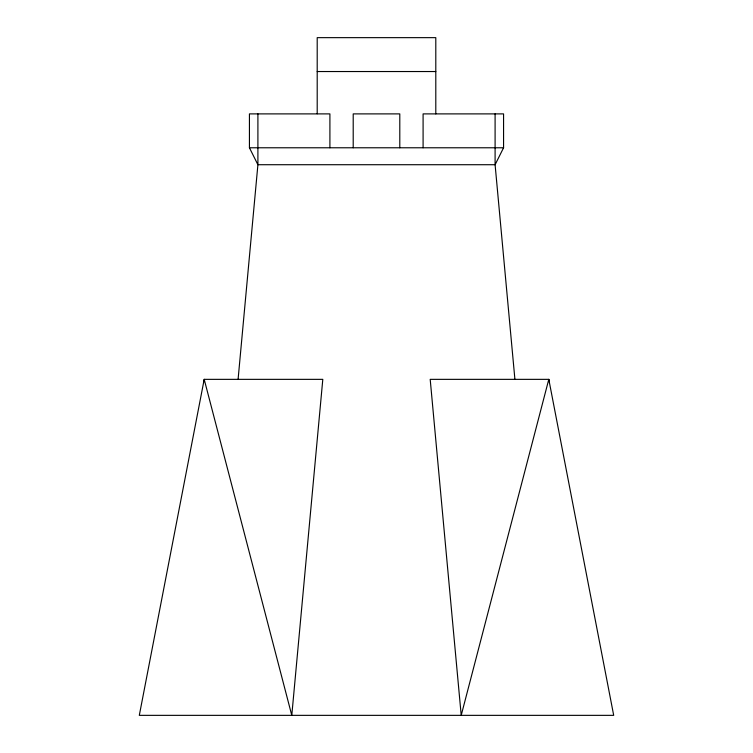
<?xml version="1.0" encoding="UTF-8"?>
<svg xmlns="http://www.w3.org/2000/svg" width="753" height="753" viewBox="0 0 753 753"><rect width="100%" height="100%" fill="white"/><g stroke="black" fill="none" stroke-linecap="round" stroke-linejoin="round"><path stroke-width="1.13" d="M203.988 381.696L204.204 379.352L322.802 379.352L291.788 715.35L204.204 379.352L139.305 715.35L613.695 715.35L548.796 379.352L430.198 379.352L461.213 715.35L548.796 379.352L549.012 381.696M238.089 379.352L257.903 164.719L257.903 113.891M423.092 147.776L423.092 113.891L503.569 113.891L503.569 147.776L495.098 164.719L514.911 379.352M317.201 71.535L435.799 71.535M329.908 147.776L329.908 113.891L249.431 113.891L249.431 147.776L503.569 147.776M249.431 147.776L257.903 164.719L495.098 164.719L495.098 113.891M435.799 113.891L435.799 37.65L317.201 37.65L317.201 113.759M399.796 147.776L399.796 113.891L353.204 113.891L353.204 147.776"/></g></svg>
